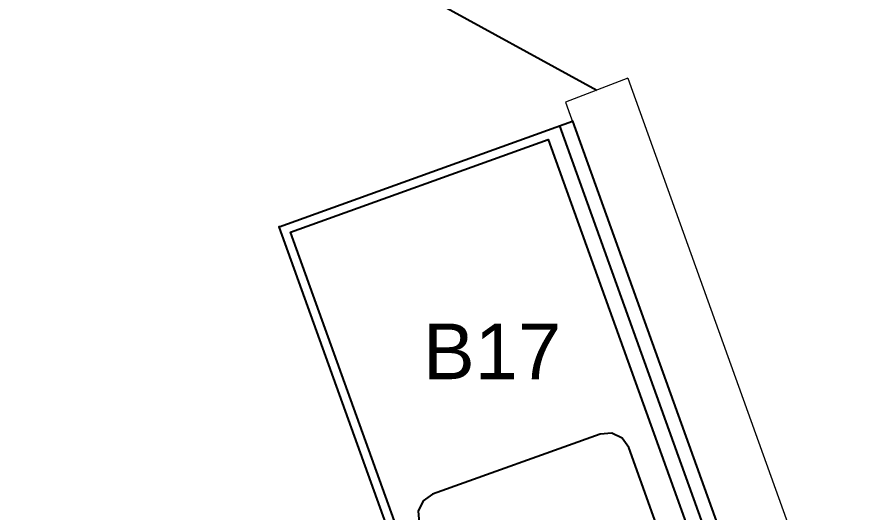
# Model space of a CAD drawing. Header units: millimetres. Extents: x 8159 to 14952, y 6817 to 11888.
# Drawn here: x 9202.9 to 9391.1, y 8266.8 to 8378.1 of the extents above; entities that cross this region are included whole.
import ezdxf
from ezdxf.enums import TextEntityAlignment as Align

# ---------------------------------------------------------------- set-up
doc = ezdxf.new("R2010")
doc.units = ezdxf.units.MM
doc.header["$LTSCALE"] = 5
for name, color, linetype in [('200-EquipBorder-2d', 9, 'Continuous'), ('200-EquipID-2d', 7, 'Continuous'), ('200-EquipInternal-2d', 252, 'Continuous')]:
    doc.layers.add(name, color=color, linetype=linetype)
doc.layers.add('200-InsPoint-3D', color=3, linetype='Continuous', plot=False)
for name, color, linetype, lineweight in [('3-YANGIN-DOLABI', 7, 'Continuous', 0), ('anted', 10, 'Continuous', 0), ('FIBROBETON', 1, 'Continuous', 18), ('kesit', 7, 'Continuous', 0), ('YAZI', 250, 'Continuous', 30)]:
    doc.layers.add(name, color=color, linetype=linetype, lineweight=lineweight)
doc.styles.add('Arial', font='arial.ttf')
doc.styles.add('ROMANS', font='micross.ttf')

# ---------------------------------------------------------------- blocks, each defined once
blk = doc.blocks.new('A$C23C11219')
at = {"layer": 'FIBROBETON'}
blk.add_lwpolyline([(4170.99, 707.81), (4330.65, -537.53, 0.079118), (6057.44, 175.69), (5734.15, 708.99, 0.288304), (5090.27, 1000.53, -0.032207)], format="xyb", close=True, dxfattribs=at)
blk = doc.blocks.new('attrib')
at = {"layer": '200-EquipID-2d', "style": 'Arial'}
blk.add_attdef('POS', text='', height=2.5, dxfattribs=at).set_placement((0, 0, -1), align=Align.MIDDLE)
at = {"layer": '200-EquipID-2d', "style": 'ROMANS', "flags": 1}
for tag, p in [('ZONA', (0, -4.905, -2)), ('EQUIPMENTDATA', (0, -7.89, -2)), ('LONGDESCR', (0, -11.302, -2)), ('EQUIPMENTCONN', (0, -14.714, -2)), ('ACCESSORYDATA', (0, -18.552, -2)), ('ACCESSORYCONN', (0, -21.857, -2))]:
    blk.add_attdef(tag, text='', height=2.5, dxfattribs=at).set_placement(p, align=Align.CENTER)

msp = doc.modelspace()

# ---------------------------------------------------------------- linework, layer by layer
at = {"layer": '200-EquipBorder-2d', "elevation": 130.2}
for points in [[(9322.81, 8161.6), (9261.9, 8330.98), (9327.77, 8354.67), (9388.68, 8185.29)], [(9306.89, 8226.83), (9308.37, 8224.71), (9310.71, 8223.6), (9313.29, 8223.82), (9350.93, 8237.36), (9353.06, 8238.83), (9354.16, 8241.17), (9353.94, 8243.75), (9340.41, 8281.39), (9338.93, 8283.52), (9336.59, 8284.62), (9334.01, 8284.41), (9296.37, 8270.87), (9294.25, 8269.39), (9293.14, 8267.05), (9293.36, 8264.47)]]:
    msp.add_lwpolyline(points, close=True, dxfattribs=at)
at = {"layer": '200-EquipID-2d'}
msp.add_line((9204.19, 8432.36, 130.2), (9333.22, 8361.68, 130.28), dxfattribs=at)
at = {"layer": '200-EquipInternal-2d'}
msp.add_line((9385.85, 8184.27, 130.2), (9324.94, 8353.65, 130.2), dxfattribs=at)
at = {"layer": '200-EquipInternal-2d', "elevation": 130.2}
msp.add_lwpolyline([(9381.88, 8184.97), (9324.01, 8164.16), (9264.46, 8329.78), (9322.33, 8350.59)], close=True, dxfattribs=at)
at = {"layer": '200-InsPoint-3D'}
for p in [(9327.77, 8354.67, 130.2), (9261.9, 8330.98, 130.2)]:
    msp.add_point(p, dxfattribs=at)
at = {"layer": 'anted', "ltscale": 3, "extrusion": (0, 0.010673, 0.999943), "elevation": 217.92}
msp.add_lwpolyline([(11856.76, 9414.68), (11856.76, 7096.25), (8385.9, 7096.25), (8385.9, 9414.68)], close=True, dxfattribs=at)
msp.add_lwpolyline([(11856.76, 9414.68), (11856.76, 7096.25), (8385.9, 7096.25), (8385.9, 9414.68)], close=True, dxfattribs=at)
msp.add_lwpolyline([(11856.76, 9414.68), (11856.76, 7096.25), (8385.9, 7096.25), (8385.9, 9414.68)], close=True, dxfattribs=at)
msp.add_lwpolyline([(11856.76, 9414.68), (11856.76, 7096.25), (8385.9, 7096.25), (8385.9, 9414.68)], close=True, dxfattribs=at)
at = {"layer": 'kesit'}
for p, q in [((9340.22, 8364.36, 130.23), (9326.21, 8358.99, 130.34)), ((9340.22, 8364.36, 130.2), (9602.06, 7636.23, 130.2)), ((9326.21, 8358.99, 130.2), (9587.94, 7631.15, 130.2))]:
    msp.add_line(p, q, dxfattribs=at)
at = {"layer": 'YAZI', "linetype": 'Continuous', "ltscale": 10, "extrusion": (0, 0.010673, 0.999943), "elevation": 240.51}
for points in [[(8159.11, 9661.15), (12372.47, 9661.15), (12372.47, 6815.05), (8159.11, 6815.05)], [(8159.11, 9661.15), (12372.47, 9661.15), (12372.47, 6815.05), (8159.11, 6815.05)], [(8159.11, 9661.15), (12372.47, 9661.15), (12372.47, 6815.05), (8159.11, 6815.05)], [(8159.11, 9661.15), (12372.47, 9661.15), (12372.47, 6815.05), (8159.11, 6815.05)], [(8199.97, 9620.29), (12331.6, 9620.29), (12331.6, 6855.91), (8199.97, 6855.91)], [(8254.37, 9565.89), (12277.2, 9565.89), (12277.2, 6910.31), (8254.37, 6910.31)]]:
    msp.add_lwpolyline(points, close=True, dxfattribs=at)

# ---------------------------------------------------------------- block references
at = {"layer": '200-EquipID-2d'}
ref = msp.add_blockref('attrib', (9309.71, 8302.98, 130.2), dxfattribs=dict(at, xscale=5, yscale=5.000000000001227, zscale=5))
ref.add_attrib('POS', 'B17', dxfattribs={"color": 7, "height": 12.5, "style": 'Arial'}).set_placement((9309.71, 8302.98, 125.2), align=Align.MIDDLE)
at = {"layer": '3-YANGIN-DOLABI', "extrusion": (0, 0.010673, 0.999943), "rotation": 183.318814803488}
msp.add_blockref('A$C23C11219', (14647.13, 8757.75, 217.92), dxfattribs=at)

# ---------------------------------------------------------------- texts
at = {"layer": '200-InsPoint-3D', "flags": 9}
msp.add_attdef('DISTANG', (9327.77, 8354.67, 130.2), '1385.676243936930^I5.576402636438102', height=0.1, rotation=289.7784, dxfattribs=at)

doc.saveas('drawing.dxf')
